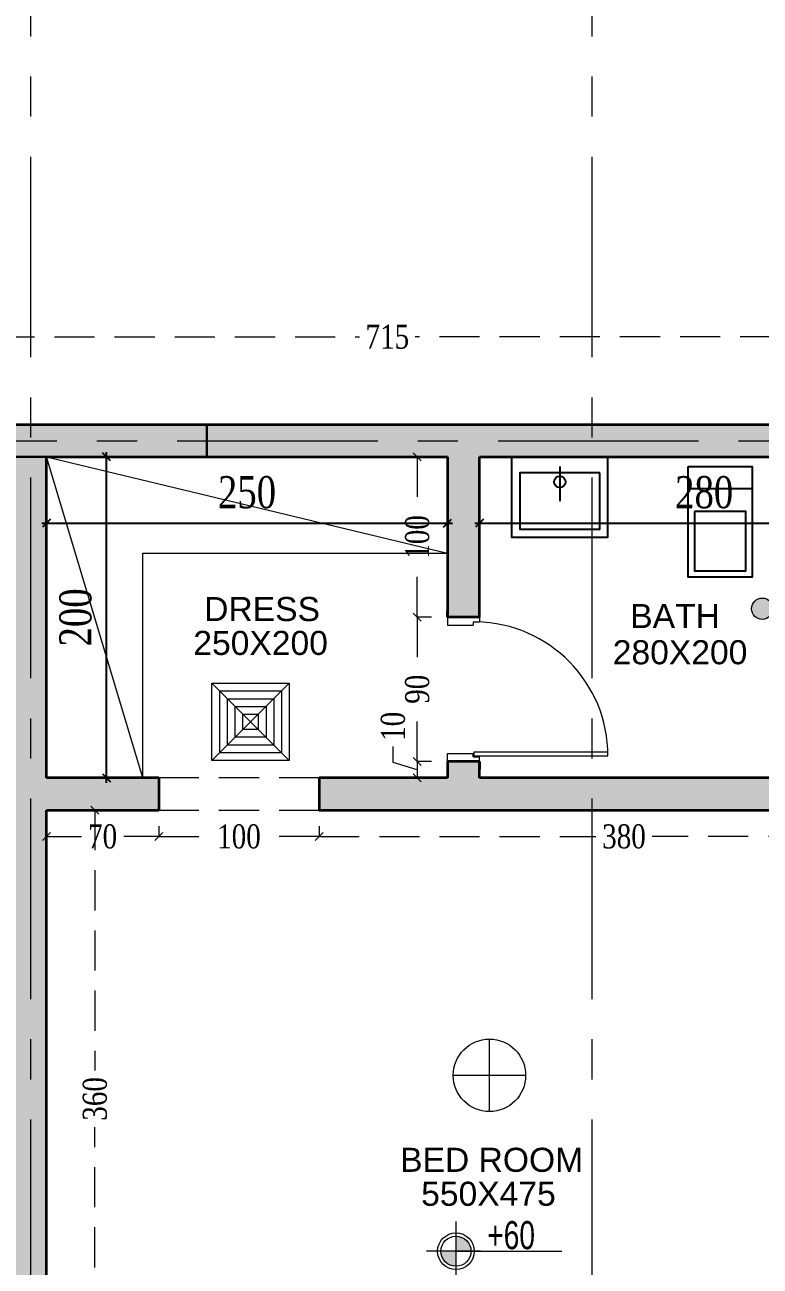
# Model space of a CAD drawing. Header units: inches. Extents: x -114 to 635, y -137 to 57.
# Drawn here: x 41.34 to 45.93, y 25.94 to 33.67 of the extents above; entities that cross this region are included whole.
import ezdxf
from ezdxf.enums import TextEntityAlignment as Align

# ---------------------------------------------------------------- set-up
doc = ezdxf.new("R2010")
doc.units = ezdxf.units.IN
doc.header["$MEASUREMENT"] = 0
doc.header["$PDMODE"] = 98
for name, pattern in [('( Hidden )', [0.375, 0.25, -0.125]), ('CENTER', [2, 1.25, -0.25, 0.25, -0.25]), ('CENTERX2', [4, 2.5, -0.5, 0.5, -0.5]), ('DASHED2', [0.375, 0.25, -0.125]), ('HIDDEN', [0.375, 0.25, -0.125])]:
    doc.linetypes.add(name, pattern=pattern)
doc.layers.get('0').update_dxf_attribs({"lineweight": 5})
doc.layers.get('Defpoints').update_dxf_attribs({"lineweight": 5})
for name, color, linetype, lineweight in [('.', 14, 'Continuous', 9), ('A-FIXTURES_Pen_No__42', 8, 'Continuous', 25), ('ARCHES', 1, 'HIDDEN', 5), ('COLUMNS HATCH', 1, 'Continuous', 5), ('DETAILS DIMENSION', 15, 'Continuous', 5), ('DOOR', 1, 'Continuous', 5), ('E-AX', 9, '( Hidden )', 0), ('E-C', 6, 'Continuous', 5), ('FURNITURE', 1, 'Continuous', 0), ('GENERAL TEXT', 4, 'Continuous', 5), ('HATCH', 15, 'Continuous', 0), ('LEVEL SYMBOL', 8, 'Continuous', 5), ('PROPOSED COLUMNS', 6, 'Continuous', 30), ('ROOM INFORMATION', 7, 'Continuous', 5), ('ROOMS DIMENSION', 3, 'Continuous', 5), ('WALL PROPOSED', 7, 'Continuous', 30)]:
    doc.layers.add(name, color=color, linetype=linetype, lineweight=lineweight)
doc.layers.add('ALARM', color=7, linetype='Continuous', lineweight=5, true_color=0xff0f0f)
doc.layers.add('AXIES', color=7, linetype='CENTER', lineweight=0, true_color=0x949596)
doc.styles.add('002-F.FLOOR PLAN$0$xref plans$0$ATTRIBUTE', font='BKANT.TTF')
doc.styles.add('ST', font='times.ttf', dxfattribs={"width": 0.8})
doc.styles.get("Standard").update_dxf_attribs({"font": 'arial.ttf'})
doc.styles.add('style4', font='times.ttf', dxfattribs={"width": 0.8})
doc.dimstyles.new('DIM100-2', dxfattribs={"dimtxt": 0.2, "dimasz": 0.05, "dimexe": 0.1, "dimexo": 0.1, "dimgap": 0.09, "dimtad": 1, "dimdec": 0, "dimlfac": 100, "dimzin": 0, "dimdsep": 46, "dimtxsty": 'style4', "dimblk1": 'OBLIQUE', "dimblk2": 'OBLIQUE', "dimsah": 1, "dimcen": 0.09, "dimdle": 0.03, "dimse1": 1, "dimse2": 1, "dimclrd": 256, "dimclrt": 256, "dimadec": 0, "dimazin": 0, "dimtfac": 1, "dimtdec": 0, "dimtix": 1, "dimtmove": 2, "dimatfit": 3, "dimldrblk": 'OBLIQUE', "dimfxl": 1, "dimtolj": 1, "dimtzin": 0, "dimarcsym": 0})
doc.dimstyles.new('RASH PLAN', dxfattribs={"dimtxt": 0.15, "dimasz": 0.05, "dimexe": 0, "dimexo": 0.1, "dimgap": 0.05, "dimtad": 0, "dimdec": 0, "dimlfac": 100, "dimzin": 0, "dimdsep": 46, "dimtxsty": 'ST', "dimblk": 'OBLIQUE', "dimcen": 0.09, "dimclrd": 200, "dimclre": 6, "dimclrt": 1, "dimadec": 0, "dimazin": 0, "dimtfac": 1, "dimtdec": 0, "dimtmove": 1, "dimatfit": 3, "dimldrblk": 'OBLIQUE', "dimfxl": 0, "dimtolj": 1, "dimtzin": 0, "dimlwd": -1, "dimlwe": -1, "dimarcsym": 0})

# ---------------------------------------------------------------- blocks, each defined once
blk = doc.blocks.new('_Oblique')
at = {"color": 0, "lineweight": -2}
blk.add_line((-0.5, -0.5), (0.5, 0.5), dxfattribs=at)
blk = doc.blocks.new('*D138')
at = {"layer": 'Defpoints', "color": 0, "transparency": 16777216}
for p in [(47.1785, 31.7285), (40.0282, 31.2305), (47.1785, 31.1805)]:
    blk.add_point(p, dxfattribs=at)
at = {"layer": 'DETAILS DIMENSION', "color": 6, "transparency": 16777216}
for p, q in [((40.0282, 31.3305), (40.0282, 31.7285)), ((47.1785, 31.2805), (47.1785, 31.7285))]:
    blk.add_line(p, q, dxfattribs=at)
at = {"layer": 'DETAILS DIMENSION', "color": 200, "linetype": 'DASHED2', "transparency": 16777216}
for p, q in [((40.0282, 31.7285), (43.4296, 31.7285)), ((47.1785, 31.7285), (43.7771, 31.7285))]:
    blk.add_line(p, q, dxfattribs=at)
at = {"layer": 'DETAILS DIMENSION', "color": 200, "transparency": 16777216, "xscale": 0.05, "yscale": 0.05, "zscale": 0.05, "rotation": 180}
blk.add_blockref('_Oblique', (40.0282, 31.7285), dxfattribs=at)
at = {"layer": 'DETAILS DIMENSION', "color": 200, "transparency": 16777216, "xscale": 0.05, "yscale": 0.05, "zscale": 0.05}
blk.add_blockref('_Oblique', (47.1785, 31.7285), dxfattribs=at)
at = {"layer": 'DETAILS DIMENSION', "color": 1, "transparency": 16777216, "insert": (43.6034, 31.7285), "char_height": 0.15, "attachment_point": 5, "style": 'ST'}
blk.add_mtext('\\A1;715', dxfattribs=at)
blk = doc.blocks.new('*D209')
at = {"layer": 'Defpoints', "color": 0, "transparency": 16777216}
for p in [(41.4786, 30.9805), (43.9788, 30.9805), (43.9788, 30.5672)]:
    blk.add_point(p, dxfattribs=at)
at = {"layer": 'ROOMS DIMENSION', "linetype": 'Continuous', "lineweight": -2, "transparency": 16777216}
blk.add_line((41.4486, 30.5672), (44.0088, 30.5672), dxfattribs=at)
at = {"layer": 'ROOMS DIMENSION', "lineweight": -2, "transparency": 16777216, "xscale": 0.05, "yscale": 0.05, "zscale": 0.05, "rotation": 180}
blk.add_blockref('_Oblique', (41.4786, 30.5672), dxfattribs=at)
at = {"layer": 'ROOMS DIMENSION', "lineweight": -2, "transparency": 16777216, "xscale": 0.05, "yscale": 0.05, "zscale": 0.05}
blk.add_blockref('_Oblique', (43.9788, 30.5672), dxfattribs=at)
at = {"layer": 'ROOMS DIMENSION', "transparency": 16777216, "insert": (42.7287, 30.759), "char_height": 0.2, "attachment_point": 5, "style": 'style4'}
blk.add_mtext('\\A1;250', dxfattribs=at)
blk = doc.blocks.new('*D210')
at = {"layer": 'Defpoints', "color": 0, "transparency": 16777216}
for p in [(44.1788, 30.9805), (46.9785, 30.9805), (46.9785, 30.5672)]:
    blk.add_point(p, dxfattribs=at)
at = {"layer": 'ROOMS DIMENSION', "linetype": 'Continuous', "lineweight": -2, "transparency": 16777216}
blk.add_line((44.1488, 30.5672), (47.0085, 30.5672), dxfattribs=at)
at = {"layer": 'ROOMS DIMENSION', "lineweight": -2, "transparency": 16777216, "xscale": 0.05, "yscale": 0.05, "zscale": 0.05, "rotation": 180}
blk.add_blockref('_Oblique', (44.1788, 30.5672), dxfattribs=at)
at = {"layer": 'ROOMS DIMENSION', "lineweight": -2, "transparency": 16777216, "xscale": 0.05, "yscale": 0.05, "zscale": 0.05}
blk.add_blockref('_Oblique', (46.9785, 30.5672), dxfattribs=at)
at = {"layer": 'ROOMS DIMENSION', "transparency": 16777216, "insert": (45.5786, 30.759), "char_height": 0.2, "attachment_point": 5, "style": 'style4'}
blk.add_mtext('\\A1;280', dxfattribs=at)
blk = doc.blocks.new('*D244')
at = {"layer": 'Defpoints', "color": 0, "transparency": 16777216}
for p in [(43.1786, 28.7794), (46.9785, 28.7794), (43.1786, 28.6143)]:
    blk.add_point(p, dxfattribs=at)
at = {"layer": 'DETAILS DIMENSION', "color": 6, "transparency": 16777216}
for p, q in [((43.1786, 28.6794), (43.1786, 28.6143)), ((46.9785, 28.6794), (46.9785, 28.6143))]:
    blk.add_line(p, q, dxfattribs=at)
at = {"layer": 'DETAILS DIMENSION', "color": 200, "linetype": 'DASHED2', "transparency": 16777216}
for p, q in [((43.1786, 28.6143), (44.9024, 28.6143)), ((46.9785, 28.6143), (45.2547, 28.6143))]:
    blk.add_line(p, q, dxfattribs=at)
at = {"layer": 'DETAILS DIMENSION', "color": 200, "transparency": 16777216, "xscale": 0.05, "yscale": 0.05, "zscale": 0.05, "rotation": 180}
blk.add_blockref('_Oblique', (43.1786, 28.6143), dxfattribs=at)
at = {"layer": 'DETAILS DIMENSION', "color": 200, "transparency": 16777216, "xscale": 0.05, "yscale": 0.05, "zscale": 0.05}
blk.add_blockref('_Oblique', (46.9785, 28.6143), dxfattribs=at)
at = {"layer": 'DETAILS DIMENSION', "color": 1, "transparency": 16777216, "insert": (45.0786, 28.6143), "char_height": 0.15, "attachment_point": 5, "style": 'ST'}
blk.add_mtext('\\A1;380', dxfattribs=at)
blk = doc.blocks.new('*D245')
at = {"layer": 'Defpoints', "color": 0, "transparency": 16777216}
for p in [(42.1786, 28.7794), (43.1786, 28.7794), (42.1786, 28.6143)]:
    blk.add_point(p, dxfattribs=at)
at = {"layer": 'DETAILS DIMENSION', "color": 6, "transparency": 16777216}
for p, q in [((42.1786, 28.6794), (42.1786, 28.6143)), ((43.1786, 28.6794), (43.1786, 28.6143))]:
    blk.add_line(p, q, dxfattribs=at)
at = {"layer": 'DETAILS DIMENSION', "color": 200, "linetype": 'DASHED2', "transparency": 16777216}
for p, q in [((42.1786, 28.6143), (42.5093, 28.6143)), ((43.1786, 28.6143), (42.848, 28.6143))]:
    blk.add_line(p, q, dxfattribs=at)
at = {"layer": 'DETAILS DIMENSION', "color": 200, "transparency": 16777216, "xscale": 0.05, "yscale": 0.05, "zscale": 0.05, "rotation": 180}
blk.add_blockref('_Oblique', (42.1786, 28.6143), dxfattribs=at)
at = {"layer": 'DETAILS DIMENSION', "color": 200, "transparency": 16777216, "xscale": 0.05, "yscale": 0.05, "zscale": 0.05}
blk.add_blockref('_Oblique', (43.1786, 28.6143), dxfattribs=at)
at = {"layer": 'DETAILS DIMENSION', "color": 1, "transparency": 16777216, "insert": (42.6786, 28.6143), "char_height": 0.15, "attachment_point": 5, "style": 'ST'}
blk.add_mtext('\\A1;100', dxfattribs=at)
blk = doc.blocks.new('*D246')
at = {"layer": 'Defpoints', "color": 0, "transparency": 16777216}
for p in [(41.4786, 28.7794), (42.1786, 28.7794), (41.4786, 28.6143)]:
    blk.add_point(p, dxfattribs=at)
at = {"layer": 'DETAILS DIMENSION', "color": 6, "transparency": 16777216}
for p, q in [((41.4786, 28.6794), (41.4786, 28.6143)), ((42.1786, 28.6794), (42.1786, 28.6143))]:
    blk.add_line(p, q, dxfattribs=at)
at = {"layer": 'DETAILS DIMENSION', "color": 200, "linetype": 'DASHED2', "transparency": 16777216}
for p, q in [((41.4786, 28.6143), (41.6964, 28.6143)), ((42.1786, 28.6143), (41.9607, 28.6143))]:
    blk.add_line(p, q, dxfattribs=at)
at = {"layer": 'DETAILS DIMENSION', "color": 200, "transparency": 16777216, "xscale": 0.05, "yscale": 0.05, "zscale": 0.05, "rotation": 180}
blk.add_blockref('_Oblique', (41.4786, 28.6143), dxfattribs=at)
at = {"layer": 'DETAILS DIMENSION', "color": 200, "transparency": 16777216, "xscale": 0.05, "yscale": 0.05, "zscale": 0.05}
blk.add_blockref('_Oblique', (42.1786, 28.6143), dxfattribs=at)
at = {"layer": 'DETAILS DIMENSION', "color": 1, "transparency": 16777216, "insert": (41.8286, 28.6143), "char_height": 0.15, "attachment_point": 5, "style": 'ST'}
blk.add_mtext('\\A1;70', dxfattribs=at)
blk = doc.blocks.new('*D247')
at = {"layer": 'Defpoints', "color": 0, "transparency": 16777216}
for p in [(43.7901, 30.9805), (43.9788, 30.9805), (43.9788, 29.9822)]:
    blk.add_point(p, dxfattribs=at)
at = {"layer": 'DETAILS DIMENSION', "color": 6, "transparency": 16777216}
for p, q in [((43.8788, 30.9805), (43.7901, 30.9805)), ((43.8788, 29.9822), (43.7901, 29.9822))]:
    blk.add_line(p, q, dxfattribs=at)
at = {"layer": 'DETAILS DIMENSION', "color": 200, "linetype": 'DASHED2', "transparency": 16777216}
for p, q in [((43.7901, 30.9805), (43.7901, 30.6507)), ((43.7901, 29.9822), (43.7901, 30.312))]:
    blk.add_line(p, q, dxfattribs=at)
at = {"layer": 'DETAILS DIMENSION', "color": 200, "transparency": 16777216, "xscale": 0.05, "yscale": 0.05, "zscale": 0.05}
for p, rotation in [((43.7901, 30.9805), 90), ((43.7901, 29.9822), 270)]:
    blk.add_blockref('_Oblique', p, dxfattribs=dict(at, rotation=rotation))
at = {"layer": 'DETAILS DIMENSION', "color": 1, "transparency": 16777216, "insert": (43.7901, 30.4814), "char_height": 0.15, "attachment_point": 5, "rotation": 90, "style": 'ST'}
blk.add_mtext('\\A1;100', dxfattribs=at)
blk = doc.blocks.new('*D248')
at = {"layer": 'Defpoints', "color": 0, "transparency": 16777216}
for p in [(43.9788, 29.9822), (43.7901, 29.0822), (43.9788, 29.0822)]:
    blk.add_point(p, dxfattribs=at)
at = {"layer": 'DETAILS DIMENSION', "color": 6, "transparency": 16777216}
for p, q in [((43.8788, 29.9822), (43.7901, 29.9822)), ((43.8788, 29.0822), (43.7901, 29.0822))]:
    blk.add_line(p, q, dxfattribs=at)
at = {"layer": 'DETAILS DIMENSION', "color": 200, "linetype": 'DASHED2', "transparency": 16777216}
for p, q in [((43.7901, 29.9822), (43.7901, 29.6642)), ((43.7901, 29.0822), (43.7901, 29.4003))]:
    blk.add_line(p, q, dxfattribs=at)
at = {"layer": 'DETAILS DIMENSION', "color": 200, "transparency": 16777216, "xscale": 0.05, "yscale": 0.05, "zscale": 0.05}
for p, rotation in [((43.7901, 29.9822), 90), ((43.7901, 29.0822), 270)]:
    blk.add_blockref('_Oblique', p, dxfattribs=dict(at, rotation=rotation))
at = {"layer": 'DETAILS DIMENSION', "color": 1, "transparency": 16777216, "insert": (43.7901, 29.5322), "char_height": 0.15, "attachment_point": 5, "rotation": 90, "style": 'ST'}
blk.add_mtext('\\A1;90', dxfattribs=at)
blk = doc.blocks.new('*D249')
at = {"layer": 'Defpoints', "color": 0, "transparency": 16777216}
for p in [(43.9788, 29.0822), (43.7901, 28.9794), (43.9788, 28.9794)]:
    blk.add_point(p, dxfattribs=at)
at = {"layer": 'DETAILS DIMENSION', "color": 200, "linetype": 'DASHED2', "transparency": 16777216}
for p, q in [((43.6388, 29.0762), (43.6388, 29.1762)), ((43.7901, 29.0308), (43.6388, 29.0762)), ((43.7901, 29.0822), (43.7901, 28.9794))]:
    blk.add_line(p, q, dxfattribs=at)
at = {"layer": 'DETAILS DIMENSION', "color": 6, "transparency": 16777216}
for p, q in [((43.8788, 29.0822), (43.7901, 29.0822)), ((43.8788, 28.9794), (43.7901, 28.9794))]:
    blk.add_line(p, q, dxfattribs=at)
at = {"layer": 'DETAILS DIMENSION', "color": 200, "transparency": 16777216, "xscale": 0.05, "yscale": 0.05, "zscale": 0.05}
for p, rotation in [((43.7901, 29.0822), 90), ((43.7901, 28.9794), 270)]:
    blk.add_blockref('_Oblique', p, dxfattribs=dict(at, rotation=rotation))
at = {"layer": 'DETAILS DIMENSION', "color": 1, "transparency": 16777216, "insert": (43.6388, 29.3013), "char_height": 0.15, "attachment_point": 5, "rotation": 90, "style": 'ST'}
blk.add_mtext('\\A1;10', dxfattribs=at)
blk = doc.blocks.new('*D278')
at = {"layer": 'Defpoints', "color": 0, "transparency": 16777216}
for p in [(41.4786, 30.9805), (41.852, 30.9805), (41.4786, 28.9794)]:
    blk.add_point(p, dxfattribs=at)
at = {"layer": 'ROOMS DIMENSION', "linetype": 'Continuous', "lineweight": -2, "transparency": 16777216}
blk.add_line((41.852, 28.9494), (41.852, 31.0105), dxfattribs=at)
at = {"layer": 'ROOMS DIMENSION', "lineweight": -2, "transparency": 16777216, "xscale": 0.05, "yscale": 0.05, "zscale": 0.05}
for p, rotation in [((41.852, 30.9805), 90), ((41.852, 28.9794), 270)]:
    blk.add_blockref('_Oblique', p, dxfattribs=dict(at, rotation=rotation))
at = {"layer": 'ROOMS DIMENSION', "transparency": 16777216, "insert": (41.6602, 29.98), "char_height": 0.2, "attachment_point": 5, "rotation": 90, "style": 'style4'}
blk.add_mtext('\\A1;200', dxfattribs=at)
blk = doc.blocks.new('*D339')
at = {"layer": 'Defpoints', "color": 0, "transparency": 16777216}
for p in [(41.4786, 28.7794), (41.7806, 28.7794), (41.4786, 25.1795)]:
    blk.add_point(p, dxfattribs=at)
at = {"layer": 'DETAILS DIMENSION', "color": 6, "transparency": 16777216}
for p, q in [((41.5786, 28.7794), (41.7806, 28.7794)), ((41.5786, 25.1795), (41.7806, 25.1795))]:
    blk.add_line(p, q, dxfattribs=at)
at = {"layer": 'DETAILS DIMENSION', "color": 200, "linetype": 'DASHED2', "transparency": 16777216}
for p, q in [((41.7806, 28.7794), (41.7806, 27.1556)), ((41.7806, 25.1795), (41.7806, 26.8033))]:
    blk.add_line(p, q, dxfattribs=at)
at = {"layer": 'DETAILS DIMENSION', "color": 200, "transparency": 16777216, "xscale": 0.05, "yscale": 0.05, "zscale": 0.05}
for p, rotation in [((41.7806, 28.7794), 90), ((41.7806, 25.1795), 270)]:
    blk.add_blockref('_Oblique', p, dxfattribs=dict(at, rotation=rotation))
at = {"layer": 'DETAILS DIMENSION', "color": 1, "transparency": 16777216, "insert": (41.7806, 26.9795), "char_height": 0.15, "attachment_point": 5, "rotation": 90, "style": 'ST'}
blk.add_mtext('\\A1;360', dxfattribs=at)
blk = doc.blocks.new('002-F.FLOOR PLAN$0$xref plans$0$LVL-PL')
h = blk.add_hatch(color=256)
h.paths.add_polyline_path([(0, 0.123), (0, 0), (0.123, 0, 0.414214)])
h.paths.add_polyline_path([(0, 0), (-0.123, 0, 0.414214), (0, -0.123)])
for p, q in [((0, 0.242), (0, -0.242)), ((0.2, 0), (-0.242, 0)), ((0, 0), (0.865, 0))]:
    blk.add_line(p, q)
for radius in [0.15, 0.123]:
    blk.add_circle((0, 0), radius)
at = {"style": '002-F.FLOOR PLAN$0$xref plans$0$ATTRIBUTE', "width": 0.75, "flags": 12}
for tag, p in [('LEVEL', (0.517, 0.151)), ('POSITION', (0.517, -0.154))]:
    blk.add_attdef(tag, text='', height=0.2, dxfattribs=at).set_placement(p, align=Align.MIDDLE)
blk = doc.blocks.new('A$Cee9972fe')
at = {"layer": 'ALARM', "lineweight": 0}
for p, q in [((-0.1835, -0.0942), (-0.1835, 0.3575)), ((0.0423, 0.1316), (-0.4093, 0.1316))]:
    blk.add_line(p, q, dxfattribs=at)
blk.add_circle((-0.1835, 0.1316), 0.2258, dxfattribs=at)
blk = doc.blocks.new('*U1152')
for p, q in [((-1600, 101.4), (-1550, 101.4)), ((-1550, 101.4), (-1550, -58.6)), ((-750, 101.4), (-750, -58.6)), ((-700, 101.4), (-750, 101.4)), ((-1570, -58.6), (-1550, -58.6)), ((-1570, -58.6), (-1570, -98.6)), ((-1565, -63.6), (-1565, -898.6)), ((-1565, -63.6), (-1540, -63.6)), ((-1540, -63.6), (-1540, -896.8)), ((-730, -58.6), (-750, -58.6)), ((-730, -58.6), (-730, -98.6)), ((-1600, -98.6), (-1570, -98.6)), ((-700, -98.6), (-730, -98.6))]:
    blk.add_line(p, q)
blk.add_arc((-1565.1, -63.4), 835.2, 270.00586, 358.95662)
blk = doc.blocks.new('A$C4d6af952')
at = {"layer": 'ALARM'}
for p, q in [((0.482, 0.578), (-0.482, -0.385)), ((-0.482, 0.578), (0.482, -0.385))]:
    blk.add_line(p, q, dxfattribs=at)
for points in [[(-0.482, 0.578), (0.482, 0.578), (0.482, -0.385), (-0.482, -0.385)], [(-0.385, 0.482), (0.385, 0.482), (0.385, -0.289), (-0.385, -0.289)], [(-0.289, 0.385), (0.289, 0.385), (0.289, -0.193), (-0.289, -0.193)], [(-0.193, 0.289), (0.193, 0.289), (0.193, -0.096), (-0.193, -0.096)], [(-0.096, 0.193), (0.096, 0.193), (0.096, 0), (-0.096, 0)]]:
    blk.add_lwpolyline(points, close=True, dxfattribs=at)
blk = doc.blocks.new('DASLASDLASLDASLASDLASLQWELQWELQWELQWELQ')
at = {"layer": 'AXIES', "linetype": 'CENTERX2', "ltscale": 0.5}
for p, q in [((41.3786, -578.2063), (41.3786, -610.1736)), ((44.8787, -578.2063), (44.8787, -610.1736)), ((20.2934, -581.9767), (52.6834, -581.9767))]:
    blk.add_line(p, q, dxfattribs=at)
blk = doc.blocks.new('QWEQWLDASLLDLQLEQWLDASLELQWLQELQWLE')
at = {"layer": 'COLUMNS HATCH', "ltscale": 300}
blk.add_hatch(color=256, dxfattribs=at).paths.add_polyline_path([(945.0901, -41.9196), (945.0901, -42.1196), (943.8901, -42.1196), (943.8901, -41.9196)])
at = {"layer": 'PROPOSED COLUMNS'}
blk.add_lwpolyline([(945.0901, -41.9196), (945.0901, -42.1196), (943.8901, -42.1196), (943.8901, -41.9196)], close=True, dxfattribs=at)

msp = doc.modelspace()

# ---------------------------------------------------------------- hatches: boundary and pattern name
at = {"layer": '.'}
h = msp.add_hatch(color=9, dxfattribs=at)
h.dxf.hatch_style = 1
edge = h.paths.add_edge_path()
edge.add_arc((45.9405, 30.0338), 0.0666, 0, 360)
at = {"layer": 'HATCH', "true_color": 0x939598}
h = msp.add_hatch(color=252, dxfattribs=at)
h.dxf.hatch_style = 1
h.paths.add_polyline_path([(47.1785, 31.1805), (40.0282, 31.1805), (40.0282, 30.9805), (41.2786, 30.9805), (41.2786, 25.9801), (41.1784, 25.9801), (41.1784, 25.8951), (41.1784, 25.7801), (41.2786, 25.7801), (41.2786, 25.1795), (41.4786, 25.1795), (41.4786, 28.7794), (42.1786, 28.7794), (42.1786, 28.9794), (41.4786, 28.9794), (41.4786, 30.9805), (43.9788, 30.9805), (43.9788, 29.9822), (44.0638, 29.9822), (44.1788, 29.9822), (44.1788, 30.9805), (46.9785, 30.9805), (46.9785, 30.3796), (47.1785, 30.3796), (47.1785, 30.9805)])
h = msp.add_hatch(color=252, dxfattribs=at)
h.dxf.hatch_style = 1
h.paths.add_polyline_path([(47.1785, 29.5804), (46.9785, 29.5804), (46.9785, 28.9794), (44.1788, 28.9794), (44.1788, 29.0822), (44.0638, 29.0822), (43.9788, 29.0822), (43.9788, 28.9794), (43.1786, 28.9794), (43.1786, 28.7794), (46.9785, 28.7794), (46.9785, 27.6292), (47.1785, 27.6292)])

# ---------------------------------------------------------------- linework, layer by layer
at = {"layer": 'A-FIXTURES_Pen_No__42', "color": 8, "linetype": 'Continuous', "lineweight": 25}
for p, q in [((44.6784, 30.9206), (44.6784, 30.7038)), ((45.8782, 30.7805), (45.4782, 30.7805))]:
    msp.add_line(p, q, dxfattribs=at)
at = {"layer": 'A-FIXTURES_Pen_No__42', "color": 8, "linetype": 'Continuous', "lineweight": 25, "flags": 128}
for points in [[(44.9784, 30.9805), (44.3784, 30.9805), (44.3784, 30.4805), (44.9784, 30.4805)], [(44.9284, 30.8805), (44.4284, 30.8805), (44.4284, 30.5305), (44.9284, 30.5305)], [(45.4782, 30.9205), (45.8782, 30.9205), (45.8782, 30.2305), (45.4782, 30.2305)], [(45.5182, 30.6405), (45.5182, 30.2705), (45.8382, 30.2705), (45.8382, 30.6405)]]:
    msp.add_lwpolyline(points, close=True, dxfattribs=at)
at = {"layer": 'A-FIXTURES_Pen_No__42', "color": 8, "linetype": 'Continuous', "lineweight": 25}
msp.add_circle((44.6784, 30.8245), 0.0354, dxfattribs=at)
at = {"layer": 'ARCHES'}
for p, q in [((43.1786, 28.9794), (42.1786, 28.9794)), ((42.1786, 28.7794), (43.1786, 28.7794))]:
    msp.add_line(p, q, dxfattribs=at)
at = {"layer": 'FURNITURE', "flags": 128}
for points in [[(42.0786, 28.9794), (41.4786, 30.9805), (43.9788, 30.3805)], [(42.0786, 28.9794), (42.0786, 30.3805), (43.9788, 30.3805)]]:
    msp.add_lwpolyline(points, dxfattribs=at)
at = {"layer": 'ROOM INFORMATION', "ltscale": 5}
msp.add_circle((45.9405, 30.0338), 0.0666, dxfattribs=at)
at = {"layer": 'WALL PROPOSED', "linetype": 'Continuous', "lineweight": 35}
for p, q in [((43.9788, 29.9822), (43.9788, 30.0192)), ((44.1788, 29.9822), (44.1788, 30.0192)), ((44.0638, 29.9822), (43.9788, 29.9822)), ((44.1788, 29.9822), (44.0638, 29.9822)), ((43.9788, 29.0822), (43.9788, 29.0352)), ((44.0638, 29.0822), (43.9788, 29.0822)), ((44.1788, 29.0822), (44.0638, 29.0822)), ((44.1788, 29.0822), (44.1788, 29.0352)), ((42.1786, 28.9794), (42.1786, 28.7794)), ((42.1786, 28.9794), (42.1786, 28.7794)), ((43.1786, 28.9794), (43.1786, 28.7794)), ((43.1786, 28.9794), (43.1786, 28.7794))]:
    msp.add_line(p, q, dxfattribs=at)
at = {"layer": 'WALL PROPOSED', "linetype": 'Continuous', "lineweight": 35, "flags": 128}
for points in [[(47.1785, 31.1805), (40.0282, 31.1805)], [(41.4786, 30.9805), (43.9788, 30.9805)], [(41.4786, 28.9794), (41.4786, 30.9805)], [(43.9788, 30.9805), (43.9788, 29.9822)], [(44.1788, 30.9805), (46.9785, 30.9805)], [(44.1788, 29.9822), (44.1788, 30.9805)], [(43.9788, 29.0822), (43.9788, 28.9794)], [(44.1788, 28.9794), (44.1788, 29.0822)], [(42.1786, 28.9794), (41.4786, 28.9794)], [(43.9788, 28.9794), (43.1786, 28.9794)], [(46.9785, 28.9794), (44.1788, 28.9794)], [(41.4786, 25.1795), (41.4786, 28.7794)], [(41.4786, 28.7794), (42.1786, 28.7794)], [(43.1786, 28.7794), (46.9785, 28.7794)]]:
    msp.add_lwpolyline(points, dxfattribs=at)

# ---------------------------------------------------------------- block references
at = {"layer": 'ALARM', "xscale": 0.5, "yscale": 0.5, "zscale": 0.5}
msp.add_blockref('A$C4d6af952', (42.7512, 29.2809), dxfattribs=at)
at = {"layer": 'ALARM'}
msp.add_blockref('A$Cee9972fe', (44.4234, 26.9946), dxfattribs=at)
at = {"layer": 'DOOR', "xscale": 0.001, "yscale": 0.001, "zscale": 0.001, "rotation": 89.99999999999997}
msp.add_blockref('*U1152', (44.0801, 30.6822), dxfattribs=at)
at = {"layer": 'E-AX'}
msp.add_blockref('DASLASDLASLDASLASDLASLQWELQWELQWELQWELQ', (0, 613.0572), dxfattribs=at)
at = {"layer": 'E-C', "linetype": 'ByBlock'}
msp.add_blockref('QWEQWLDASLLDLQLEQWLDASLELQWLQELQWLE', (-902.6116, 73.1001), dxfattribs=at)
at = {"layer": 'LEVEL SYMBOL', "linetype": 'Continuous', "lineweight": 0}
ref = msp.add_blockref('002-F.FLOOR PLAN$0$xref plans$0$LVL-PL', (44.0312, 26.0302), dxfattribs=dict(at, xscale=0.7620000000000069, yscale=0.7620000000000069, zscale=0.7620000000000069))
ref.add_attrib('LEVEL', '+60', dxfattribs={"layer": '0', "lineweight": 5, "height": 0.175, "rotation": 360, "style": '002-F.FLOOR PLAN$0$xref plans$0$ATTRIBUTE', "width": 0.75}).set_placement((44.375, 26.1305), align=Align.MIDDLE)

# ---------------------------------------------------------------- texts
at = {"layer": 'GENERAL TEXT'}
for s, p in [('DRESS', (42.4617, 29.9572)), ('BATH', (45.1177, 29.9141)), ('250X200', (42.3939, 29.746)), ('280X200', (45.0088, 29.688)), ('BED ROOM', (43.6832, 26.5249)), ('550X475', (43.8143, 26.3134))]:
    msp.add_text(s, height=0.15, dxfattribs=at).set_placement(p)

# ---------------------------------------------------------------- dimensions: what is measured, and where the dimension line sits
at = {"layer": 'DETAILS DIMENSION'}
for base, p1, p2, picture, middle in [((47.1785, 31.7285), (40.0282, 31.2305), (47.1785, 31.1805), '*D138', (43.6034, 31.7285)), ((41.4786, 28.6143), (42.1786, 28.7794), (41.4786, 28.7794), '*D246', (41.8286, 28.6143)), ((42.1786, 28.6143), (43.1786, 28.7794), (42.1786, 28.7794), '*D245', (42.6786, 28.6143)), ((43.1786, 28.6143), (46.9785, 28.7794), (43.1786, 28.7794), '*D244', (45.0786, 28.6143))]:
    dim = msp.add_linear_dim(base=base, p1=p1, p2=p2, dimstyle='RASH PLAN', dxfattribs=at)
    dim.commit()
    dim.dimension.update_dxf_attribs({"geometry": picture, "text_midpoint": middle})
for base, p1, p2, picture, middle in [((43.7901, 30.9805), (43.9788, 29.9822), (43.9788, 30.9805), '*D247', (43.7901, 30.4814)), ((43.7901, 29.0822), (43.9788, 29.9822), (43.9788, 29.0822), '*D248', (43.7901, 29.5322)), ((43.7901, 28.9794), (43.9788, 29.0822), (43.9788, 28.9794), '*D249', (43.6388, 29.2262)), ((41.7806, 28.7794), (41.4786, 25.1795), (41.4786, 28.7794), '*D339', (41.7806, 26.9795))]:
    dim = msp.add_linear_dim(base=base, p1=p1, p2=p2, angle=90, dimstyle='RASH PLAN', dxfattribs=at)
    dim.commit()
    dim.dimension.update_dxf_attribs({"geometry": picture, "text_midpoint": middle})
at = {"layer": 'ROOMS DIMENSION'}
for base, p1, p2, picture, middle in [((43.9788, 30.5672), (41.4786, 30.9805), (43.9788, 30.9805), '*D209', (42.7287, 30.759)), ((46.9785, 30.5672), (44.1788, 30.9805), (46.9785, 30.9805), '*D210', (45.5786, 30.759))]:
    dim = msp.add_linear_dim(base=base, p1=p1, p2=p2, dimstyle='DIM100-2', dxfattribs=at)
    dim.commit()
    dim.dimension.update_dxf_attribs({"geometry": picture, "text_midpoint": middle})
dim = msp.add_linear_dim(base=(41.852, 30.9805), p1=(41.4786, 28.9794), p2=(41.4786, 30.9805), angle=90, dimstyle='DIM100-2', dxfattribs=at)
dim.commit()
dim.dimension.update_dxf_attribs({"geometry": '*D278', "text_midpoint": (41.6602, 29.98)})

doc.saveas('drawing.dxf')
